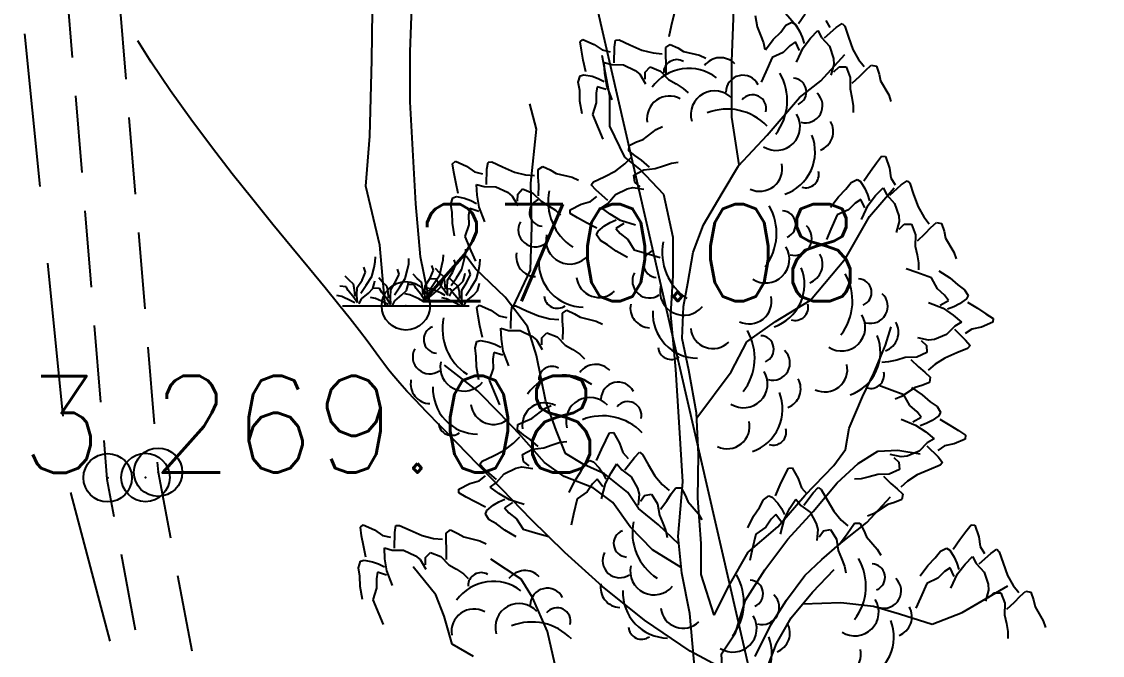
# Model space of a CAD drawing. Header units: millimetres. Extents: x 524954 to 526204, y 9523489 to 9524010.
# Drawn here: x 525202.7 to 525213.86, y 9523687.34 to 9523693.88 of the extents above; entities that cross this region are included whole.
import ezdxf
from ezdxf.enums import TextEntityAlignment as Align

# ---------------------------------------------------------------- set-up
doc = ezdxf.new("R2010")
doc.units = ezdxf.units.MM
doc.header["$PDMODE"] = 32
doc.header["$PDSIZE"] = 0.5
doc.linetypes.add('ACAD_ISO12W100', pattern=[21, 12, -3, 0, -3, 0, -3])
doc.linetypes.add('CACHE2', pattern=[4.7625, 3.175, -1.5875])
for name, color, linetype in [('Arbre', 34, 'ACAD_ISO12W100'), ('Borde_Piste', 7, 'CACHE2'), ('Caniveau', 5, 'CACHE2'), ('Cloture', 7, 'Continuous'), ('CN_10_00', 1, 'Continuous'), ('TopoAlt', 3, 'Continuous'), ('TOPOJIS', 7, 'Continuous')]:
    doc.layers.add(name, color=color, linetype=linetype)
doc.styles.add('Simplex 1.0', font='Simplex.shx', dxfattribs={"width": 0.99, "height": 1})
doc.linetypes.add('LIMITE1', pattern='A,6.35,-2.54,[133,ltypeshp.shx,S=2.54,R=0,X=-2.54,Y=0],-2.54,25.4', length=36.83)

# ---------------------------------------------------------------- blocks, each defined once
blk = doc.blocks.new('TCPOINT M')
at = {"color": 0}
blk.add_point((0, 0), dxfattribs=at)
at = {"layer": 'TopoAlt', "style": 'Simplex 1.0', "width": 0.99}
blk.add_attdef('ALT', (0.15, 0.15), '', height=1, dxfattribs=at)
blk = doc.blocks.new('v088')
at = {"linetype": 'Continuous'}
for p, q in [((0.27, 11.193), (0.29, 11.722)), ((-0.991, 10.831), (-1.069, 11.252)), ((0.269, 10.614), (0.27, 11.193)), ((1.188, 10.988), (1.437, 11.261)), ((0.968, 10.816), (1.188, 10.988)), ((-0.991, 10.52), (-0.991, 10.831)), ((-1.749, 10.491), (-1.817, 10.751)), ((0.634, 10.429), (0.968, 10.816)), ((0.345, 10.122), (0.269, 10.614)), ((-0.835, 10.2), (-0.991, 10.52)), ((-1.806, 9.931), (-1.749, 10.491)), ((0.336, 10.112), (0.634, 10.429)), ((-0.683, 10.078), (-0.835, 10.2)), ((-0.435, 9.816), (-0.683, 10.078)), ((0.168, 9.829), (0.336, 10.112)), ((-1.797, 9.483), (-1.806, 9.931)), ((-0.025, 9.501), (0.168, 9.829)), ((1.69, 9.587), (1.945, 9.885)), ((-0.339, 9.37), (-0.435, 9.816)), ((-0.131, 9.219), (-0.025, 9.501)), ((1.444, 9.153), (1.69, 9.587)), ((-1.812, 9.035), (-1.797, 9.483)), ((-0.337, 8.979), (-0.339, 9.37)), ((-2.378, 9.048), (-2.474, 9.177)), ((-0.186, 8.901), (-0.131, 9.219)), ((-2.074, 8.756), (-2.378, 9.048)), ((1.08, 8.722), (1.444, 9.153)), ((-1.992, 8.647), (-1.812, 9.035)), ((-0.36, 8.574), (-0.337, 8.979)), ((-0.231, 8.658), (-0.186, 8.901)), ((-1.843, 8.45), (-2.074, 8.756)), ((0.718, 8.503), (1.08, 8.722)), ((-0.243, 8.328), (-0.231, 8.658)), ((-0.311, 8.009), (-0.36, 8.574)), ((0.424, 8.292), (0.718, 8.503)), ((-1.75, 8.153), (-1.843, 8.45)), ((1.855, 8.26), (1.913, 8.447)), ((-0.174, 8), (-0.243, 8.328)), ((0.262, 7.984), (0.424, 8.292)), ((-1.653, 7.676), (-1.75, 8.153)), ((1.736, 7.971), (1.855, 8.26)), ((-2.358, 7.786), (-2.7, 8.052)), ((-0.274, 7.463), (-0.311, 8.009)), ((-0.096, 7.56), (-0.174, 8)), ((-0.093, 7.509), (0.262, 7.984)), ((1.617, 7.726), (1.736, 7.971)), ((-2.129, 7.554), (-2.358, 7.786)), ((1.481, 7.4), (1.617, 7.726)), ((-1.547, 7.38), (-1.653, 7.676)), ((-1.932, 7.347), (-2.129, 7.554)), ((-0.075, 7.131), (-0.096, 7.56)), ((-1.449, 7.14), (-1.547, 7.38)), ((-0.237, 6.848), (-0.274, 7.463)), ((1.442, 7.181), (1.481, 7.4)), ((-1.665, 7.048), (-1.932, 7.347)), ((1.321, 7.017), (1.442, 7.181)), ((1.575, 7.035), (1.778, 7.163)), ((1.778, 7.163), (1.983, 7.174)), ((1.983, 7.174), (2.214, 7.135)), ((-1.463, 6.903), (-1.665, 7.048)), ((-1.266, 7.031), (-1.449, 7.14)), ((-0.084, 6.677), (-0.075, 7.131)), ((1.356, 6.837), (1.575, 7.035)), ((-1.047, 6.93), (-1.266, 7.031)), ((-0.806, 6.736), (-1.047, 6.93)), ((1.023, 6.706), (1.321, 7.017)), ((-1.162, 6.785), (-1.463, 6.903)), ((-0.287, 6.281), (-0.237, 6.848)), ((1.107, 6.54), (1.356, 6.837)), ((-0.96, 6.634), (-1.162, 6.785)), ((-0.697, 6.571), (-0.806, 6.736)), ((0.743, 6.383), (1.023, 6.706)), ((-0.78, 6.382), (-0.96, 6.634)), ((-0.049, 6.211), (-0.084, 6.677)), ((1.663, 6.427), (1.906, 6.693)), ((-0.488, 6.401), (-0.697, 6.571)), ((0.846, 6.255), (1.107, 6.54)), ((-0.551, 6.145), (-0.78, 6.382)), ((-0.279, 6.204), (-0.488, 6.401)), ((0.438, 6.122), (0.743, 6.383)), ((1.381, 6.204), (1.663, 6.427)), ((-0.248, 5.902), (-0.287, 6.281)), ((0.61, 5.939), (0.846, 6.255)), ((-0.254, 5.961), (-0.551, 6.145)), ((-0.049, 5.888), (-0.049, 6.211)), ((1.198, 6.044), (1.381, 6.204)), ((-1.907, 5.843), (-2.222, 6.048)), ((0.24, 5.776), (0.438, 6.122)), ((1.021, 5.879), (1.198, 6.044)), ((-2.787, 5.681), (-3.023, 5.969)), ((0.411, 5.624), (0.61, 5.939)), ((1.1, 5.706), (1.325, 5.941)), ((-1.791, 5.652), (-1.907, 5.843)), ((-0.165, 5.487), (-0.248, 5.902)), ((0.085, 5.468), (-0.049, 5.888)), ((0.834, 5.626), (1.021, 5.879)), ((0.085, 5.468), (0.24, 5.776)), ((0.881, 5.441), (1.1, 5.706)), ((2.646, 5.496), (3.119, 5.774)), ((-2.701, 5.459), (-2.787, 5.681)), ((-1.635, 5.301), (-1.791, 5.652)), ((0.306, 5.286), (0.411, 5.624)), ((0.671, 5.368), (0.834, 5.626)), ((1.001, 5.586), (1.394, 5.601)), ((1.394, 5.601), (1.731, 5.564)), ((-0.107, 4.829), (-0.165, 5.487)), ((1.731, 5.564), (2, 5.483)), ((2, 5.483), (2.338, 5.378)), ((2.338, 5.378), (2.646, 5.496)), ((-2.621, 5.169), (-2.701, 5.459)), ((0.51, 5.041), (0.671, 5.368)), ((0.731, 5.176), (0.881, 5.441)), ((-1.559, 4.967), (-1.635, 5.301)), ((0.161, 5.071), (0.306, 5.286)), ((-2.4, 5.043), (-2.621, 5.169)), ((0.619, 4.888), (0.731, 5.176)), ((0.172, 4.872), (0.161, 5.071)), ((0.045, 2.625), (0.064, 3.179)), ((-0.352, 2.542), (-0.344, 3.046)), ((0.043, 2.109), (0.045, 2.625)), ((-0.373, 1.752), (-0.352, 2.542)), ((0.102, 1.053), (0.043, 2.109)), ((-0.412, 1.235), (-0.373, 1.752)), ((-0.268, 0.628), (-0.412, 1.235)), ((0.151, 0.506), (0.102, 1.053)), ((-0.213, 0), (-0.268, 0.628)), ((0.256, 0), (0.151, 0.506)), ((-0.654, 0), (0.654, 0))]:
    blk.add_line(p, q, dxfattribs=at)
at = {"color": 3, "linetype": 'Continuous'}
for p, q in [((-0.32, 11.714), (-0.357, 11.558)), ((0.511, 11.664), (0.53, 11.547)), ((0.824, 11.689), (0.934, 11.561)), ((0.958, 11.583), (1.027, 11.683)), ((1.239, 11.614), (1.281, 11.541)), ((-0.357, 11.558), (-0.382, 11.444)), ((0.53, 11.547), (0.565, 11.463)), ((0.773, 11.494), (0.827, 11.564)), ((0.827, 11.564), (0.889, 11.595)), ((0.889, 11.595), (0.923, 11.575)), ((0.923, 11.575), (0.969, 11.502)), ((0.934, 11.561), (0.97, 11.497)), ((0.969, 11.502), (0.996, 11.441)), ((1.081, 11.429), (1.158, 11.51)), ((1.158, 11.51), (1.196, 11.437)), ((1.227, 11.433), (1.346, 11.541)), ((1.346, 11.541), (1.408, 11.583)), ((1.408, 11.583), (1.435, 11.556)), ((1.435, 11.556), (1.473, 11.441)), ((-1.299, 11.392), (-1.27, 11.417)), ((-1.285, 11.305), (-1.299, 11.392)), ((-1.27, 11.417), (-1.154, 11.366)), ((-0.943, 11.337), (-0.932, 11.411)), ((-0.932, 11.411), (-0.894, 11.412)), ((-0.894, 11.412), (-0.784, 11.361)), ((0.565, 11.463), (0.596, 11.383)), ((0.615, 11.31), (0.696, 11.418)), ((0.696, 11.418), (0.773, 11.494)), ((0.927, 11.391), (0.869, 11.352)), ((0.969, 11.302), (0.927, 11.391)), ((0.996, 11.441), (1.016, 11.375)), ((1.004, 11.329), (1.081, 11.429)), ((1.196, 11.437), (1.277, 11.348)), ((1.473, 11.441), (1.519, 11.314)), ((-1.266, 11.203), (-1.285, 11.305)), ((-1.154, 11.366), (-1.07, 11.309)), ((-1.07, 11.309), (-0.988, 11.29)), ((-0.947, 11.176), (-0.943, 11.337)), ((-0.784, 11.361), (-0.66, 11.307)), ((-0.66, 11.307), (-0.544, 11.278)), ((-0.544, 11.278), (-0.452, 11.27)), ((-0.413, 11.333), (-0.367, 11.365)), ((-0.413, 11.254), (-0.413, 11.333)), ((-0.367, 11.365), (-0.29, 11.329)), ((-0.29, 11.329), (-0.229, 11.292)), ((-0.229, 11.292), (-0.065, 11.254)), ((0.596, 11.383), (0.609, 11.315)), ((0.8, 11.283), (0.685, 11.229)), ((0.869, 11.352), (0.8, 11.283)), ((0.935, 11.183), (1.004, 11.329)), ((1.277, 11.348), (1.319, 11.221)), ((1.519, 11.314), (1.577, 11.21)), ((-1.241, 11.084), (-1.266, 11.203)), ((-1.05, 11.179), (-0.971, 11.157)), ((-1.044, 11.067), (-1.05, 11.179)), ((-0.408, 11.17), (-0.413, 11.254)), ((-0.41, 11.061), (-0.408, 11.17)), ((-0.065, 11.254), (0.001, 11.223)), ((0.685, 11.229), (0.619, 11.083)), ((1.319, 11.221), (1.323, 11.16)), ((1.577, 11.21), (1.635, 11.137)), ((-1.297, 11.041), (-1.259, 11.053)), ((-1.259, 11.053), (-1.174, 11.037)), ((-1.024, 10.943), (-1.044, 11.067)), ((-0.971, 11.157), (-0.851, 11.155)), ((-0.851, 11.155), (-0.73, 11.098)), ((-0.73, 11.098), (-0.682, 11.059)), ((-0.682, 11.059), (-0.622, 10.96)), ((-0.626, 11.08), (-0.576, 11.133)), ((-0.626, 11.006), (-0.626, 11.08)), ((-0.576, 11.133), (-0.468, 11.09)), ((-0.468, 11.09), (-0.384, 11.005)), ((0.619, 11.083), (0.573, 10.975)), ((1.323, 11.16), (1.292, 11.048)), ((1.323, 11.083), (1.377, 11.133)), ((1.377, 11.133), (1.45, 11.133)), ((1.45, 11.133), (1.492, 11.025)), ((1.592, 11.037), (1.65, 11.098)), ((1.65, 11.098), (1.708, 11.152)), ((1.708, 11.152), (1.762, 11.141)), ((1.762, 11.141), (1.789, 11.06)), ((1.789, 11.06), (1.804, 10.991)), ((-1.317, 10.975), (-1.297, 11.041)), ((-1.303, 10.889), (-1.317, 10.975)), ((-1.174, 11.037), (-1.111, 11.014)), ((-1.111, 11.014), (-1.05, 10.983)), ((-0.966, 10.792), (-1.024, 10.943)), ((-0.384, 11.005), (-0.307, 10.958)), ((-0.307, 10.958), (-0.234, 10.911)), ((1.492, 11.025), (1.489, 10.906)), ((1.512, 10.964), (1.592, 11.037)), ((1.804, 10.991), (1.889, 10.844)), ((-1.3, 10.78), (-1.303, 10.889)), ((-1.122, 10.929), (-1.134, 10.861)), ((-1.134, 10.861), (-1.131, 10.763)), ((-1.029, 10.899), (-1.122, 10.929)), ((-0.234, 10.911), (-0.184, 10.864)), ((1.489, 10.906), (1.508, 10.818)), ((1.889, 10.844), (1.912, 10.775)), ((-1.277, 10.647), (-1.3, 10.78)), ((-1.131, 10.763), (-1.171, 10.642)), ((1.508, 10.818), (1.523, 10.733)), ((1.523, 10.733), (1.523, 10.664)), ((-1.171, 10.642), (-1.109, 10.494)), ((-1.109, 10.494), (-1.063, 10.387)), ((-0.514, 10.488), (-0.448, 10.519)), ((-0.715, 10.36), (-0.648, 10.385)), ((-0.648, 10.385), (-0.514, 10.488)), ((-0.796, 10.268), (-0.791, 10.323)), ((-0.791, 10.323), (-0.715, 10.36)), ((-0.836, 10.131), (-0.771, 10.198)), ((-0.735, 10.218), (-0.796, 10.268)), ((-0.666, 10.169), (-0.735, 10.218)), ((-0.583, 10.098), (-0.666, 10.169)), ((1.762, 10.142), (1.816, 10.212)), ((1.816, 10.212), (1.854, 10.208)), ((1.854, 10.208), (1.896, 10.089)), ((-2.616, 10.132), (-2.587, 10.158)), ((-2.603, 10.046), (-2.616, 10.132)), ((-2.587, 10.158), (-2.471, 10.107)), ((-2.471, 10.107), (-2.388, 10.049)), ((-2.388, 10.049), (-2.306, 10.03)), ((-2.264, 9.917), (-2.261, 10.077)), ((-2.261, 10.077), (-2.249, 10.151)), ((-2.249, 10.151), (-2.211, 10.152)), ((-2.211, 10.152), (-2.101, 10.101)), ((-2.101, 10.101), (-1.977, 10.047)), ((-1.977, 10.047), (-1.862, 10.018)), ((-1.731, 9.995), (-1.73, 10.074)), ((-1.73, 10.074), (-1.685, 10.105)), ((-1.685, 10.105), (-1.608, 10.069)), ((-1.608, 10.069), (-1.547, 10.033)), ((-1.051, 9.998), (-0.931, 10.06)), ((-0.931, 10.06), (-0.836, 10.131)), ((-0.743, 10.015), (-0.642, 10.071)), ((-0.642, 10.071), (-0.523, 10.083)), ((-0.523, 10.083), (-0.438, 10.113)), ((-0.438, 10.113), (-0.356, 10.14)), ((-0.356, 10.14), (-0.287, 10.149)), ((1.631, 9.958), (1.7, 10.058)), ((1.7, 10.058), (1.762, 10.142)), ((1.896, 10.089), (1.912, 9.989)), ((-2.583, 9.943), (-2.603, 10.046)), ((-2.558, 9.824), (-2.583, 9.943)), ((-1.862, 10.018), (-1.769, 10.01)), ((-1.725, 9.911), (-1.731, 9.995)), ((-1.547, 10.033), (-1.382, 9.994)), ((-1.382, 9.994), (-1.316, 9.963)), ((-1.184, 9.915), (-1.161, 9.945)), ((-1.161, 9.945), (-1.051, 9.998)), ((-0.734, 9.943), (-0.743, 10.015)), ((-0.677, 9.896), (-0.734, 9.943)), ((1.446, 9.869), (1.5, 9.939)), ((1.5, 9.939), (1.562, 9.969)), ((1.562, 9.969), (1.596, 9.95)), ((1.596, 9.95), (1.643, 9.877)), ((1.912, 9.989), (1.954, 9.915)), ((2.019, 9.915), (2.081, 9.958)), ((2.081, 9.958), (2.108, 9.931)), ((-2.368, 9.919), (-2.288, 9.897)), ((-2.362, 9.808), (-2.368, 9.919)), ((-2.288, 9.897), (-2.168, 9.895)), ((-2.168, 9.895), (-2.047, 9.839)), ((-2.047, 9.839), (-2, 9.799)), ((-1.943, 9.82), (-1.893, 9.873)), ((-1.893, 9.873), (-1.786, 9.83)), ((-1.786, 9.83), (-1.702, 9.745)), ((-1.728, 9.802), (-1.725, 9.911)), ((-1.134, 9.859), (-1.184, 9.915)), ((-1.012, 9.755), (-1.134, 9.859)), ((-0.934, 9.816), (-0.814, 9.874)), ((-0.814, 9.874), (-0.753, 9.886)), ((-0.753, 9.886), (-0.639, 9.87)), ((1.369, 9.792), (1.446, 9.869)), ((1.643, 9.877), (1.669, 9.815)), ((1.754, 9.804), (1.831, 9.885)), ((1.831, 9.885), (1.869, 9.812)), ((1.9, 9.808), (2.019, 9.915)), ((2.108, 9.931), (2.146, 9.815)), ((-2.634, 9.715), (-2.614, 9.781)), ((-2.621, 9.629), (-2.634, 9.715)), ((-2.614, 9.781), (-2.576, 9.793)), ((-2.576, 9.793), (-2.492, 9.777)), ((-2.492, 9.777), (-2.428, 9.754)), ((-2.428, 9.754), (-2.368, 9.723)), ((-2.342, 9.683), (-2.362, 9.808)), ((-2, 9.799), (-1.94, 9.7)), ((-1.944, 9.746), (-1.943, 9.82)), ((-1.702, 9.745), (-1.624, 9.699)), ((-1.402, 9.657), (-1.289, 9.715)), ((-1.289, 9.715), (-1.192, 9.743)), ((-1.192, 9.743), (-1.125, 9.794)), ((-1.079, 9.676), (-1.011, 9.724)), ((-1.011, 9.724), (-0.934, 9.816)), ((1.289, 9.685), (1.369, 9.792)), ((1.542, 9.727), (1.473, 9.658)), ((1.6, 9.765), (1.542, 9.727)), ((1.643, 9.677), (1.6, 9.765)), ((1.669, 9.815), (1.689, 9.75)), ((1.677, 9.704), (1.754, 9.804)), ((1.869, 9.812), (1.95, 9.723)), ((1.95, 9.723), (1.993, 9.596)), ((2.146, 9.815), (2.193, 9.689)), ((-2.617, 9.52), (-2.621, 9.629)), ((-2.439, 9.669), (-2.451, 9.601)), ((-2.451, 9.601), (-2.448, 9.503)), ((-2.346, 9.639), (-2.439, 9.669)), ((-2.283, 9.532), (-2.342, 9.683)), ((-1.624, 9.699), (-1.552, 9.652)), ((-1.552, 9.652), (-1.502, 9.604)), ((-1.401, 9.619), (-1.402, 9.657)), ((-1.325, 9.574), (-1.401, 9.619)), ((-0.989, 9.611), (-1.079, 9.676)), ((-0.88, 9.547), (-0.989, 9.611)), ((1.358, 9.604), (1.292, 9.458)), ((1.473, 9.658), (1.358, 9.604)), ((1.608, 9.558), (1.677, 9.704)), ((2.193, 9.689), (2.25, 9.585)), ((-2.595, 9.387), (-2.617, 9.52)), ((-2.448, 9.503), (-2.488, 9.382)), ((-1.233, 9.524), (-1.325, 9.574)), ((-1.125, 9.469), (-1.233, 9.524)), ((-1.113, 9.435), (-1.047, 9.49)), ((-1.047, 9.49), (-0.989, 9.525)), ((-0.989, 9.525), (-0.927, 9.553)), ((-0.848, 9.516), (-0.931, 9.463)), ((-0.726, 9.498), (-0.88, 9.547)), ((1.996, 9.535), (1.966, 9.423)), ((1.993, 9.596), (1.996, 9.535)), ((1.996, 9.458), (2.05, 9.508)), ((2.05, 9.508), (2.123, 9.508)), ((2.123, 9.508), (2.166, 9.4)), ((2.25, 9.585), (2.308, 9.512)), ((2.323, 9.473), (2.381, 9.527)), ((2.381, 9.527), (2.435, 9.515)), ((2.435, 9.515), (2.462, 9.435)), ((-2.488, 9.382), (-2.427, 9.234)), ((-1.128, 9.398), (-1.113, 9.435)), ((-1.089, 9.341), (-1.128, 9.398)), ((-0.931, 9.463), (-0.885, 9.411)), ((-0.885, 9.411), (-0.807, 9.351)), ((1.292, 9.458), (1.246, 9.35)), ((2.166, 9.4), (2.162, 9.281)), ((2.185, 9.338), (2.266, 9.412)), ((2.266, 9.412), (2.323, 9.473)), ((2.462, 9.435), (2.477, 9.365)), ((-1.014, 9.297), (-1.089, 9.341)), ((-0.927, 9.231), (-1.014, 9.297)), ((-0.807, 9.351), (-0.739, 9.244)), ((2.162, 9.281), (2.181, 9.192)), ((2.477, 9.365), (2.562, 9.219)), ((-2.427, 9.234), (-2.38, 9.127)), ((-0.81, 9.165), (-0.927, 9.231)), ((-0.739, 9.244), (-0.586, 9.198)), ((-0.586, 9.198), (-0.473, 9.166)), ((2.181, 9.192), (2.196, 9.108)), ((2.562, 9.219), (2.585, 9.15)), ((2.18, 9.009), (2.07, 9.048)), ((2.196, 9.108), (2.196, 9.038)), ((2.33, 8.953), (2.18, 9.009)), ((2.391, 8.841), (2.33, 8.953)), ((2.406, 9.027), (2.519, 8.953)), ((2.519, 8.953), (2.601, 8.881)), ((2.465, 8.776), (2.391, 8.841)), ((2.601, 8.881), (2.673, 8.832)), ((2.673, 8.832), (2.708, 8.773)), ((2.421, 8.673), (2.507, 8.721)), ((2.507, 8.721), (2.465, 8.776)), ((2.691, 8.737), (2.621, 8.686)), ((2.708, 8.773), (2.691, 8.737)), ((-2.366, 8.647), (-2.337, 8.672)), ((-2.353, 8.56), (-2.366, 8.647)), ((-2.337, 8.672), (-2.221, 8.621)), ((-2.221, 8.621), (-2.138, 8.563)), ((-2.011, 8.592), (-1.999, 8.665)), ((-1.999, 8.665), (-1.961, 8.666)), ((-1.961, 8.666), (-1.851, 8.615)), ((-1.851, 8.615), (-1.727, 8.562)), ((-1.48, 8.588), (-1.435, 8.619)), ((-1.435, 8.619), (-1.357, 8.583)), ((2.3, 8.701), (2.45, 8.641)), ((2.45, 8.641), (2.555, 8.57)), ((2.561, 8.655), (2.497, 8.632)), ((2.621, 8.686), (2.561, 8.655)), ((2.701, 8.703), (2.805, 8.64)), ((2.805, 8.64), (2.893, 8.584)), ((-2.333, 8.457), (-2.353, 8.56)), ((-2.138, 8.563), (-2.056, 8.544)), ((-2.014, 8.431), (-2.011, 8.592)), ((-1.727, 8.562), (-1.612, 8.532)), ((-1.612, 8.532), (-1.519, 8.524)), ((-1.481, 8.509), (-1.48, 8.588)), ((-1.475, 8.425), (-1.481, 8.509)), ((-1.357, 8.583), (-1.297, 8.547)), ((-1.297, 8.547), (-1.132, 8.508)), ((-1.132, 8.508), (-1.066, 8.477)), ((2.555, 8.57), (2.64, 8.498)), ((2.64, 8.498), (2.57, 8.455)), ((2.964, 8.496), (2.848, 8.446)), ((2.893, 8.584), (2.966, 8.534)), ((2.966, 8.534), (2.964, 8.496)), ((-2.308, 8.338), (-2.333, 8.457)), ((-2.118, 8.433), (-2.038, 8.411)), ((-2.112, 8.322), (-2.118, 8.433)), ((-2.038, 8.411), (-1.918, 8.409)), ((-1.918, 8.409), (-1.797, 8.353)), ((-1.693, 8.334), (-1.643, 8.387)), ((-1.643, 8.387), (-1.536, 8.344)), ((-1.478, 8.316), (-1.475, 8.425)), ((2.57, 8.455), (2.487, 8.369)), ((2.568, 8.425), (2.683, 8.312)), ((2.749, 8.424), (2.679, 8.378)), ((2.848, 8.446), (2.749, 8.424)), ((-2.384, 8.23), (-2.364, 8.296)), ((-2.364, 8.296), (-2.326, 8.308)), ((-2.326, 8.308), (-2.242, 8.291)), ((-2.242, 8.291), (-2.178, 8.268)), ((-2.178, 8.268), (-2.118, 8.237)), ((-2.092, 8.197), (-2.112, 8.322)), ((-1.797, 8.353), (-1.75, 8.313)), ((-1.75, 8.313), (-1.69, 8.215)), ((-1.694, 8.261), (-1.693, 8.334)), ((-1.536, 8.344), (-1.452, 8.259)), ((2.301, 8.311), (2.188, 8.335)), ((2.225, 8.306), (2.278, 8.256)), ((2.362, 8.319), (2.301, 8.311)), ((2.487, 8.369), (2.362, 8.319)), ((2.683, 8.312), (2.729, 8.254)), ((-2.371, 8.143), (-2.384, 8.23)), ((-2.189, 8.184), (-2.201, 8.115)), ((-2.096, 8.154), (-2.189, 8.184)), ((-2.033, 8.047), (-2.092, 8.197)), ((-1.452, 8.259), (-1.374, 8.213)), ((-1.374, 8.213), (-1.302, 8.166)), ((-1.302, 8.166), (-1.252, 8.118)), ((2.282, 8.183), (2.178, 8.134)), ((2.278, 8.256), (2.282, 8.183)), ((2.591, 8.179), (2.467, 8.125)), ((2.704, 8.225), (2.591, 8.179)), ((2.729, 8.254), (2.704, 8.225)), ((-2.367, 8.034), (-2.371, 8.143)), ((-2.201, 8.115), (-2.198, 8.017)), ((1.888, 8.085), (1.819, 8.08)), ((1.971, 8.105), (1.888, 8.085)), ((2.058, 8.13), (1.971, 8.105)), ((2.178, 8.134), (2.058, 8.13)), ((2.117, 8.111), (2.195, 8.035)), ((2.367, 8.061), (2.298, 7.999)), ((2.467, 8.125), (2.367, 8.061)), ((-2.345, 7.902), (-2.367, 8.034)), ((-2.198, 8.017), (-2.238, 7.897)), ((2.195, 8.035), (2.261, 7.981)), ((2.261, 7.981), (2.318, 7.927)), ((2.318, 7.927), (2.31, 7.872)), ((-2.238, 7.897), (-2.177, 7.749)), ((1.896, 7.802), (1.786, 7.841)), ((2.163, 7.821), (2.022, 7.727)), ((2.123, 7.82), (2.235, 7.746)), ((2.231, 7.841), (2.163, 7.821)), ((2.31, 7.872), (2.231, 7.841)), ((-2.177, 7.749), (-2.13, 7.641)), ((2.046, 7.746), (1.896, 7.802)), ((2.022, 7.727), (1.955, 7.7)), ((2.107, 7.634), (2.046, 7.746)), ((2.235, 7.746), (2.317, 7.675)), ((-1.797, 7.5), (-1.663, 7.603)), ((-1.663, 7.603), (-1.598, 7.634)), ((2.181, 7.57), (2.107, 7.634)), ((2.317, 7.675), (2.389, 7.625)), ((2.389, 7.625), (2.424, 7.566)), ((-1.864, 7.475), (-1.797, 7.5)), ((2.016, 7.494), (2.166, 7.434)), ((2.137, 7.467), (2.223, 7.514)), ((2.223, 7.514), (2.181, 7.57)), ((2.337, 7.479), (2.277, 7.448)), ((2.407, 7.53), (2.337, 7.479)), ((2.424, 7.566), (2.407, 7.53)), ((2.417, 7.496), (2.521, 7.433)), ((-1.945, 7.383), (-1.94, 7.438)), ((-1.884, 7.333), (-1.945, 7.383)), ((-1.94, 7.438), (-1.864, 7.475)), ((2.166, 7.434), (2.271, 7.363)), ((2.277, 7.448), (2.213, 7.425)), ((2.521, 7.433), (2.609, 7.377)), ((2.609, 7.377), (2.682, 7.328)), ((-1.985, 7.246), (-1.92, 7.313)), ((-1.815, 7.284), (-1.884, 7.333)), ((-1.732, 7.213), (-1.815, 7.284)), ((-1.505, 7.255), (-1.436, 7.264)), ((-1.078, 7.18), (-1.034, 7.275)), ((-1.034, 7.275), (-0.994, 7.353)), ((-0.994, 7.353), (-0.955, 7.356)), ((-0.955, 7.356), (-0.891, 7.247)), ((2.271, 7.363), (2.357, 7.292)), ((2.357, 7.292), (2.286, 7.249)), ((2.68, 7.289), (2.564, 7.239)), ((2.682, 7.328), (2.68, 7.289)), ((-2.2, 7.113), (-2.081, 7.175)), ((-2.081, 7.175), (-1.985, 7.246)), ((-1.892, 7.13), (-1.791, 7.186)), ((-1.791, 7.186), (-1.672, 7.198)), ((-1.672, 7.198), (-1.587, 7.228)), ((-1.587, 7.228), (-1.505, 7.255)), ((-1.128, 7.069), (-1.078, 7.18)), ((-0.891, 7.247), (-0.858, 7.151)), ((-0.858, 7.151), (-0.802, 7.088)), ((-0.738, 7.1), (-0.686, 7.153)), ((-0.686, 7.153), (-0.654, 7.131)), ((2.203, 7.162), (2.079, 7.112)), ((2.286, 7.249), (2.203, 7.162)), ((2.284, 7.218), (2.399, 7.105)), ((2.465, 7.218), (2.395, 7.171)), ((2.564, 7.239), (2.465, 7.218)), ((-2.333, 7.03), (-2.31, 7.06)), ((-2.31, 7.06), (-2.2, 7.113)), ((-1.883, 7.058), (-1.892, 7.13)), ((-1.826, 7.011), (-1.883, 7.058)), ((-1.253, 7.025), (-1.198, 7.067)), ((-1.198, 7.067), (-1.16, 7.055)), ((-1.16, 7.055), (-1.101, 6.992)), ((-0.978, 6.941), (-0.918, 7.034)), ((-0.918, 7.034), (-0.866, 6.97)), ((-0.835, 6.972), (-0.738, 7.1)), ((-0.654, 7.131), (-0.595, 7.025)), ((2.018, 7.104), (1.904, 7.128)), ((1.941, 7.1), (1.994, 7.049)), ((1.994, 7.049), (1.999, 6.976)), ((2.079, 7.112), (2.018, 7.104)), ((2.399, 7.105), (2.445, 7.047)), ((2.445, 7.047), (2.42, 7.018)), ((-2.283, 6.974), (-2.333, 7.03)), ((-2.161, 6.87), (-2.283, 6.974)), ((-2.161, 6.839), (-2.083, 6.931)), ((-2.083, 6.931), (-1.963, 6.989)), ((-1.963, 6.989), (-1.902, 7.001)), ((-1.902, 7.001), (-1.788, 6.985)), ((-1.354, 6.857), (-1.293, 6.947)), ((-1.293, 6.947), (-1.253, 7.025)), ((-1.101, 6.992), (-1.063, 6.936)), ((-1.063, 6.936), (-1.032, 6.875)), ((-1.035, 6.828), (-0.978, 6.941)), ((-0.866, 6.97), (-0.77, 6.898)), ((-0.595, 7.025), (-0.526, 6.909)), ((0.813, 6.909), (0.853, 6.987)), ((0.853, 6.987), (0.891, 6.991)), ((0.891, 6.991), (0.955, 6.881)), ((1.775, 6.923), (1.688, 6.899)), ((1.894, 6.927), (1.775, 6.923)), ((1.999, 6.976), (1.894, 6.927)), ((2.307, 6.972), (2.184, 6.918)), ((2.42, 7.018), (2.307, 6.972)), ((-2.551, 6.772), (-2.439, 6.83)), ((-2.439, 6.83), (-2.342, 6.858)), ((-2.342, 6.858), (-2.275, 6.909)), ((-2.228, 6.791), (-2.161, 6.839)), ((-1.413, 6.737), (-1.354, 6.857)), ((-1.172, 6.826), (-1.227, 6.745)), ((-1.122, 6.874), (-1.172, 6.826)), ((-1.064, 6.795), (-1.122, 6.874)), ((-1.076, 6.671), (-1.035, 6.828)), ((-0.77, 6.898), (-0.705, 6.781)), ((-0.526, 6.909), (-0.45, 6.818)), ((-0.45, 6.818), (-0.379, 6.757)), ((0.719, 6.703), (0.768, 6.815)), ((0.768, 6.815), (0.813, 6.909)), ((0.955, 6.881), (0.989, 6.786)), ((1.604, 6.878), (1.535, 6.874)), ((1.688, 6.899), (1.604, 6.878)), ((1.834, 6.904), (1.912, 6.828)), ((1.912, 6.828), (1.977, 6.774)), ((2.084, 6.854), (2.014, 6.792)), ((2.184, 6.918), (2.084, 6.854)), ((-2.55, 6.734), (-2.551, 6.772)), ((-2.475, 6.689), (-2.55, 6.734)), ((-2.138, 6.726), (-2.228, 6.791)), ((-2.029, 6.662), (-2.138, 6.726)), ((-1.227, 6.745), (-1.33, 6.67)), ((-0.705, 6.781), (-0.69, 6.721)), ((-0.69, 6.721), (-0.699, 6.606)), ((-0.675, 6.646), (-0.632, 6.705)), ((-0.632, 6.705), (-0.56, 6.719)), ((-0.56, 6.719), (-0.498, 6.621)), ((-0.402, 6.651), (-0.357, 6.722)), ((-0.357, 6.722), (-0.31, 6.785)), ((-0.31, 6.785), (-0.255, 6.784)), ((-0.255, 6.784), (-0.214, 6.71)), ((-0.214, 6.71), (-0.186, 6.645)), ((0.594, 6.66), (0.649, 6.702)), ((0.649, 6.702), (0.686, 6.689)), ((0.989, 6.786), (1.044, 6.722)), ((1.011, 6.606), (1.108, 6.734)), ((1.108, 6.734), (1.161, 6.787)), ((1.161, 6.787), (1.192, 6.766)), ((1.192, 6.766), (1.252, 6.66)), ((1.977, 6.774), (2.034, 6.72)), ((2.034, 6.72), (2.026, 6.666)), ((-2.383, 6.639), (-2.475, 6.689)), ((-2.274, 6.584), (-2.383, 6.639)), ((-2.262, 6.55), (-2.196, 6.606)), ((-2.196, 6.606), (-2.138, 6.64)), ((-2.138, 6.64), (-2.076, 6.668)), ((-1.998, 6.632), (-2.08, 6.578)), ((-1.875, 6.613), (-2.029, 6.662)), ((-1.33, 6.67), (-1.367, 6.514)), ((-0.498, 6.621), (-0.48, 6.503)), ((-0.468, 6.564), (-0.402, 6.651)), ((-0.186, 6.645), (-0.075, 6.517)), ((0.554, 6.582), (0.594, 6.66)), ((0.686, 6.689), (0.745, 6.626)), ((0.745, 6.626), (0.783, 6.571)), ((0.868, 6.575), (0.929, 6.669)), ((0.929, 6.669), (0.98, 6.604)), ((0.98, 6.604), (1.076, 6.532)), ((1.252, 6.66), (1.321, 6.544)), ((1.879, 6.614), (1.738, 6.52)), ((1.947, 6.634), (1.879, 6.614)), ((2.026, 6.666), (1.947, 6.634)), ((-2.277, 6.513), (-2.262, 6.55)), ((-2.238, 6.456), (-2.277, 6.513)), ((-2.08, 6.578), (-2.034, 6.526)), ((-2.034, 6.526), (-1.957, 6.466)), ((-1.367, 6.514), (-1.392, 6.4)), ((-0.48, 6.503), (-0.444, 6.419)), ((-0.075, 6.517), (-0.04, 6.453)), ((0.433, 6.371), (0.493, 6.492)), ((0.493, 6.492), (0.554, 6.582)), ((0.724, 6.509), (0.675, 6.46)), ((0.782, 6.43), (0.724, 6.509)), ((0.783, 6.571), (0.814, 6.51)), ((0.811, 6.463), (0.868, 6.575)), ((1.076, 6.532), (1.141, 6.416)), ((1.321, 6.544), (1.397, 6.452)), ((1.738, 6.52), (1.671, 6.493)), ((-3.568, 6.377), (-3.539, 6.402)), ((-3.555, 6.29), (-3.568, 6.377)), ((-3.539, 6.402), (-3.423, 6.351)), ((-3.213, 6.322), (-3.201, 6.396)), ((-3.201, 6.396), (-3.163, 6.397)), ((-3.163, 6.397), (-3.053, 6.346)), ((-2.163, 6.412), (-2.238, 6.456)), ((-2.076, 6.346), (-2.163, 6.412)), ((-1.957, 6.466), (-1.888, 6.359)), ((-0.444, 6.419), (-0.414, 6.339)), ((0.62, 6.379), (0.516, 6.305)), ((0.675, 6.46), (0.62, 6.379)), ((0.771, 6.306), (0.811, 6.463)), ((1.141, 6.416), (1.157, 6.356)), ((1.397, 6.452), (1.467, 6.391)), ((1.489, 6.356), (1.536, 6.42)), ((1.536, 6.42), (1.591, 6.419)), ((1.591, 6.419), (1.633, 6.344)), ((2.685, 6.334), (2.739, 6.404)), ((2.739, 6.404), (2.777, 6.4)), ((2.777, 6.4), (2.82, 6.28)), ((-3.535, 6.188), (-3.555, 6.29)), ((-3.423, 6.351), (-3.34, 6.294)), ((-3.34, 6.294), (-3.258, 6.275)), ((-3.216, 6.161), (-3.213, 6.322)), ((-3.053, 6.346), (-2.929, 6.292)), ((-2.929, 6.292), (-2.814, 6.263)), ((-2.814, 6.263), (-2.721, 6.255)), ((-2.683, 6.24), (-2.682, 6.318)), ((-2.682, 6.318), (-2.637, 6.35)), ((-2.637, 6.35), (-2.56, 6.314)), ((-2.56, 6.314), (-2.499, 6.278)), ((-2.499, 6.278), (-2.334, 6.239)), ((-1.959, 6.28), (-2.076, 6.346)), ((-1.888, 6.359), (-1.735, 6.313)), ((-1.735, 6.313), (-1.622, 6.281)), ((-0.414, 6.339), (-0.401, 6.271)), ((0.516, 6.305), (0.479, 6.149)), ((1.157, 6.356), (1.147, 6.241)), ((1.171, 6.28), (1.215, 6.339)), ((1.215, 6.339), (1.286, 6.353)), ((1.286, 6.353), (1.348, 6.255)), ((1.348, 6.255), (1.367, 6.137)), ((1.378, 6.198), (1.444, 6.285)), ((1.444, 6.285), (1.489, 6.356)), ((1.633, 6.344), (1.661, 6.279)), ((1.661, 6.279), (1.771, 6.151)), ((2.623, 6.25), (2.685, 6.334)), ((2.82, 6.28), (2.835, 6.18)), ((-3.51, 6.069), (-3.535, 6.188)), ((-3.32, 6.164), (-3.24, 6.142)), ((-3.314, 6.053), (-3.32, 6.164)), ((-3.24, 6.142), (-3.121, 6.14)), ((-3.121, 6.14), (-2.999, 6.083)), ((-2.677, 6.155), (-2.683, 6.24)), ((-2.68, 6.046), (-2.677, 6.155)), ((-2.334, 6.239), (-2.268, 6.208)), ((0.479, 6.149), (0.454, 6.035)), ((1.771, 6.151), (1.807, 6.088)), ((2.423, 6.13), (2.485, 6.161)), ((2.485, 6.161), (2.52, 6.142)), ((2.52, 6.142), (2.566, 6.069)), ((2.554, 6.15), (2.623, 6.25)), ((2.835, 6.18), (2.877, 6.107)), ((2.943, 6.107), (3.004, 6.15)), ((3.004, 6.15), (3.031, 6.123)), ((-3.566, 6.026), (-3.528, 6.038)), ((-3.528, 6.038), (-3.444, 6.022)), ((-3.294, 5.928), (-3.314, 6.053)), ((-2.999, 6.083), (-2.952, 6.044)), ((-2.952, 6.044), (-2.892, 5.945)), ((-2.896, 5.991), (-2.895, 6.065)), ((-2.895, 6.065), (-2.845, 6.118)), ((-2.845, 6.118), (-2.738, 6.075)), ((-2.738, 6.075), (-2.654, 5.99)), ((1.367, 6.137), (1.402, 6.054)), ((1.402, 6.054), (1.433, 5.974)), ((2.293, 5.984), (2.37, 6.061)), ((2.37, 6.061), (2.423, 6.13)), ((2.566, 6.069), (2.593, 6.007)), ((2.677, 5.996), (2.754, 6.077)), ((2.754, 6.077), (2.793, 6.004)), ((2.823, 6), (2.943, 6.107)), ((3.031, 6.123), (3.07, 6.007)), ((-3.586, 5.96), (-3.566, 6.026)), ((-3.573, 5.874), (-3.586, 5.96)), ((-3.444, 6.022), (-3.38, 5.999)), ((-3.38, 5.999), (-3.32, 5.968)), ((-3.235, 5.777), (-3.294, 5.928)), ((-2.654, 5.99), (-2.576, 5.943)), ((-2.576, 5.943), (-2.504, 5.896)), ((1.433, 5.974), (1.446, 5.906)), ((2.212, 5.877), (2.293, 5.984)), ((2.466, 5.919), (2.396, 5.85)), ((2.523, 5.957), (2.466, 5.919)), ((2.566, 5.869), (2.523, 5.957)), ((2.593, 6.007), (2.612, 5.942)), ((2.6, 5.896), (2.677, 5.996)), ((2.793, 6.004), (2.873, 5.915)), ((3.07, 6.007), (3.116, 5.88)), ((-3.57, 5.765), (-3.573, 5.874)), ((-3.392, 5.914), (-3.403, 5.846)), ((-3.403, 5.846), (-3.4, 5.748)), ((-3.298, 5.884), (-3.392, 5.914)), ((-2.504, 5.896), (-2.454, 5.849)), ((2.396, 5.85), (2.281, 5.796)), ((2.531, 5.75), (2.6, 5.896)), ((2.873, 5.915), (2.916, 5.788)), ((3.116, 5.88), (3.173, 5.777)), ((-3.547, 5.632), (-3.57, 5.765)), ((-3.4, 5.748), (-3.44, 5.627)), ((2.281, 5.796), (2.216, 5.65)), ((2.92, 5.727), (2.889, 5.615)), ((2.916, 5.788), (2.92, 5.727)), ((2.92, 5.65), (2.973, 5.7)), ((2.973, 5.7), (3.047, 5.7)), ((3.047, 5.7), (3.089, 5.592)), ((3.173, 5.777), (3.231, 5.703)), ((3.247, 5.665), (3.304, 5.719)), ((3.304, 5.719), (3.358, 5.707)), ((3.358, 5.707), (3.385, 5.627)), ((-3.44, 5.627), (-3.379, 5.479)), ((2.216, 5.65), (2.169, 5.542)), ((3.089, 5.592), (3.085, 5.473)), ((3.108, 5.53), (3.189, 5.603)), ((3.189, 5.603), (3.247, 5.665)), ((3.385, 5.627), (3.4, 5.557)), ((-3.379, 5.479), (-3.332, 5.372)), ((3.085, 5.473), (3.104, 5.384)), ((3.4, 5.557), (3.485, 5.411)), ((3.104, 5.384), (3.12, 5.3)), ((3.485, 5.411), (3.508, 5.342)), ((3.12, 5.3), (3.12, 5.23)), ((0.615, 0.531), (0.618, 0.584)), ((-0.329, 0.397), (-0.317, 0.454)), ((-0.317, 0.454), (-0.315, 0.507)), ((0.029, 0.435), (0.031, 0.488)), ((0.373, 0.416), (0.385, 0.474)), ((0.385, 0.474), (0.387, 0.526)), ((0.517, 0.426), (0.5, 0.476)), ((0.579, 0.38), (0.603, 0.474)), ((0.603, 0.474), (0.615, 0.531)), ((0.765, 0.43), (0.767, 0.483)), ((-0.452, 0.267), (-0.416, 0.349)), ((-0.416, 0.349), (-0.433, 0.399)), ((-0.353, 0.303), (-0.329, 0.397)), ((-0.07, 0.329), (-0.087, 0.38)), ((-0.007, 0.284), (0.017, 0.377)), ((0.017, 0.377), (0.029, 0.435)), ((0.25, 0.286), (0.286, 0.368)), ((0.286, 0.368), (0.269, 0.418)), ((0.346, 0.341), (0.305, 0.385)), ((0.392, 0.301), (0.346, 0.341)), ((0.349, 0.322), (0.373, 0.416)), ((0.43, 0.264), (0.481, 0.344)), ((0.481, 0.344), (0.517, 0.426)), ((0.524, 0.291), (0.579, 0.38)), ((0.606, 0.303), (0.613, 0.337)), ((0.666, 0.325), (0.649, 0.375)), ((0.728, 0.279), (0.752, 0.373)), ((0.752, 0.373), (0.765, 0.43)), ((-0.587, 0.264), (-0.627, 0.308)), ((-0.541, 0.224), (-0.587, 0.264)), ((-0.529, 0.166), (-0.541, 0.224)), ((-0.502, 0.188), (-0.452, 0.267)), ((-0.409, 0.214), (-0.353, 0.303)), ((-0.341, 0.178), (-0.327, 0.226)), ((-0.327, 0.226), (-0.32, 0.26)), ((-0.24, 0.245), (-0.281, 0.288)), ((-0.195, 0.204), (-0.24, 0.245)), ((-0.156, 0.168), (-0.106, 0.248)), ((-0.106, 0.248), (-0.07, 0.329)), ((-0.063, 0.195), (-0.007, 0.284)), ((0.019, 0.207), (0.026, 0.24)), ((0.115, 0.284), (0.075, 0.327)), ((0.161, 0.243), (0.115, 0.284)), ((0.173, 0.185), (0.161, 0.243)), ((0.2, 0.207), (0.25, 0.286)), ((0.238, 0.151), (0.293, 0.233)), ((0.315, 0.274), (0.25, 0.279)), ((0.293, 0.233), (0.349, 0.322)), ((0.337, 0.236), (0.315, 0.274)), ((0.397, 0.163), (0.337, 0.236)), ((0.361, 0.197), (0.375, 0.245)), ((0.375, 0.245), (0.382, 0.279)), ((0.404, 0.243), (0.392, 0.301)), ((0.409, 0.175), (0.404, 0.243)), ((0.428, 0.183), (0.43, 0.264)), ((0.495, 0.24), (0.454, 0.284)), ((0.469, 0.209), (0.524, 0.291)), ((0.541, 0.2), (0.495, 0.24)), ((0.546, 0.209), (0.591, 0.255)), ((0.579, 0.163), (0.63, 0.243)), ((0.591, 0.255), (0.606, 0.303)), ((0.63, 0.243), (0.666, 0.325)), ((0.673, 0.19), (0.728, 0.279)), ((0.755, 0.202), (0.762, 0.236)), ((-0.618, 0.197), (-0.683, 0.202)), ((-0.596, 0.159), (-0.618, 0.197)), ((-0.536, 0.087), (-0.596, 0.159)), ((-0.524, 0.099), (-0.529, 0.166)), ((-0.505, 0.106), (-0.502, 0.188)), ((-0.464, 0.132), (-0.409, 0.214)), ((-0.459, 0.072), (-0.387, 0.132)), ((-0.387, 0.132), (-0.341, 0.178)), ((-0.272, 0.178), (-0.337, 0.183)), ((-0.25, 0.139), (-0.272, 0.178)), ((-0.19, 0.067), (-0.25, 0.139)), ((-0.183, 0.147), (-0.195, 0.204)), ((-0.178, 0.079), (-0.183, 0.147)), ((-0.159, 0.087), (-0.156, 0.168)), ((-0.118, 0.113), (-0.063, 0.195)), ((-0.113, 0.053), (-0.041, 0.113)), ((-0.041, 0.113), (0.005, 0.159)), ((0.041, 0.115), (-0.01, 0.125)), ((0.005, 0.159), (0.019, 0.207)), ((0.084, 0.216), (0.019, 0.221)), ((0.135, 0.072), (0.041, 0.115)), ((0.106, 0.178), (0.084, 0.216)), ((0.166, 0.106), (0.106, 0.178)), ((0.178, 0.118), (0.173, 0.185)), ((0.197, 0.125), (0.2, 0.207)), ((0.202, 0.055), (0.197, 0.125)), ((0.272, 0.173), (0.221, 0.183)), ((0.243, 0.091), (0.315, 0.151)), ((0.365, 0.13), (0.272, 0.173)), ((0.315, 0.151), (0.361, 0.197)), ((0.406, 0.108), (0.365, 0.13)), ((0.433, 0.108), (0.397, 0.163)), ((0.464, 0.173), (0.399, 0.178)), ((0.433, 0.113), (0.428, 0.183)), ((0.45, 0.099), (0.474, 0.149)), ((0.486, 0.135), (0.464, 0.173)), ((0.474, 0.149), (0.546, 0.209)), ((0.546, 0.063), (0.486, 0.135)), ((0.553, 0.142), (0.541, 0.2)), ((0.558, 0.075), (0.553, 0.142)), ((0.577, 0.082), (0.579, 0.163)), ((0.618, 0.108), (0.673, 0.19)), ((0.695, 0.108), (0.74, 0.154)), ((0.74, 0.154), (0.755, 0.202)), ((-0.661, 0.096), (-0.712, 0.106)), ((-0.567, 0.053), (-0.661, 0.096)), ((-0.527, 0.031), (-0.567, 0.053)), ((-0.5, 0.031), (-0.536, 0.087)), ((-0.5, 0.036), (-0.505, 0.106)), ((-0.483, 0.022), (-0.459, 0.072)), ((-0.315, 0.077), (-0.365, 0.087)), ((-0.221, 0.034), (-0.315, 0.077)), ((-0.18, 0.012), (-0.221, 0.034)), ((-0.154, 0.012), (-0.19, 0.067)), ((-0.154, 0.017), (-0.159, 0.087)), ((-0.137, 0.002), (-0.113, 0.053)), ((0.175, 0.05), (0.135, 0.072)), ((0.202, 0.05), (0.166, 0.106)), ((0.219, 0.041), (0.243, 0.091)), ((0.421, 0.072), (0.37, 0.082)), ((0.514, 0.029), (0.421, 0.072)), ((0.555, 0.007), (0.514, 0.029)), ((0.582, 0.007), (0.546, 0.063)), ((0.582, 0.012), (0.577, 0.082)), ((0.599, -0.002), (0.623, 0.048)), ((0.623, 0.048), (0.695, 0.108))]:
    blk.add_line(p, q, dxfattribs=at)
for centre, major_axis, start_param, end_param in [((-0.3, 11.072), (0.0964, 0.0964), 0.254619, 2.377018), ((0.15, 11.024), (0.145, 0.145), 6.263619, 7.998733), ((-0.176, 10.651), (0.33, 0.33), 0.12682, 1.733702), ((0.383, 10.87), (-0.125, 0.125), 4.396235, 7.060094), ((0.275, 10.786), (0.4, 0.4), 4.836335, 6.022049), ((0.899, 10.876), (0.099, 0.099), 4.31771, 7.031286), ((-0.376, 10.6), (0.164, 0.164), 0.282297, 2.520721), ((0.091, 10.641), (0.174, 0.174), 6.236163, 8.918901), ((0.483, 10.705), (-0.099, 0.099), 3.680741, 6.394318), ((1.029, 10.733), (-0.125, 0.125), 2.081137, 4.744996), ((0.223, 10.132), (-0.4, 0.4), 4.689978, 5.875693), ((0.728, 10.517), (-0.174, 0.174), 1.793126, 4.475865), ((1.111, 10.467), (-0.145, 0.145), 2.713295, 4.448408), ((0.662, 10.258), (-0.33, 0.33), 2.69514, 4.302022), ((0.557, 10.08), (0.164, 0.164), 3.478918, 5.717341), ((1.031, 10.021), (0.0964, 0.0964), 3.62262, 5.745019), ((-1.063, 9.743), (0.4, 0.4), 2.158504, 3.344219), ((-1.682, 9.628), (-0.099, 0.099), -0.421529, 2.292047), ((0.165, 9.415), (0.4, 0.4), 4.836335, 6.022049), ((0.788, 9.505), (-0.099, 0.099), 2.746913, 5.46049), ((-1.76, 9.451), (-0.125, 0.125), 0.293965, 2.957824), ((0.918, 9.363), (0.125, 0.125), 3.651933, 6.315792), ((-1.405, 9.343), (0.174, 0.174), 2.133893, 4.816631), ((0.115, 9.214), (-0.4, 0.4), 0.587708, 1.773422), ((0.617, 9.147), (-0.174, 0.174), 1.793126, 4.475865), ((-1.753, 9.172), (-0.145, 0.145), 0.590553, 2.325666), ((-0.504, 9.099), (0.099, 0.099), 1.149268, 3.862844), ((1.001, 9.096), (-0.145, 0.145), 2.713295, 4.448408), ((-1.26, 9.119), (0.33, 0.33), 2.307735, 3.914618), ((0.552, 8.888), (-0.33, 0.33), 2.69514, 4.302022), ((-1.104, 8.984), (0.164, 0.164), 2.463212, 4.701636), ((-0.582, 8.923), (0.125, 0.125), 1.864761, 4.52862), ((0.949, 8.713), (-0.4, 0.4), 3.265538, 4.451253), ((1.572, 8.803), (0.099, 0.099), 4.31771, 7.031286), ((-0.227, 8.814), (0.174, 0.174), 2.133893, 4.816631), ((-1.534, 8.776), (0.0964, 0.0964), 2.435534, 4.557933), ((0.447, 8.71), (-0.164, 0.164), 1.908121, 4.146545), ((1.702, 8.661), (0.125, 0.125), 3.651933, 6.315792), ((-0.575, 8.644), (0.145, 0.145), 2.161349, 3.896462), ((-0.082, 8.59), (0.33, 0.33), 2.307735, 3.914618), ((0.921, 8.65), (0.0964, 0.0964), 3.62262, 5.745019), ((-2.155, 8.43), (0.4, 0.4), 2.158504, 3.344219), ((1.401, 8.445), (0.174, 0.174), 3.363922, 6.046661), ((1.785, 8.394), (-0.145, 0.145), 2.713295, 4.448408), ((-2.774, 8.316), (-0.099, 0.099), -0.421529, 2.292047), ((0.074, 8.455), (0.164, 0.164), 2.463212, 4.701636), ((-0.061, 8.127), (-0.4, 0.4), 3.265538, 4.451253), ((0.562, 8.217), (0.099, 0.099), 4.31771, 7.031286), ((1.336, 8.186), (-0.33, 0.33), 2.69514, 4.302022), ((-2.851, 8.139), (-0.125, 0.125), 0.293965, 2.957824), ((-0.356, 8.247), (0.0964, 0.0964), 2.435534, 4.557933), ((0.692, 8.074), (-0.125, 0.125), 2.081137, 4.744996), ((-2.497, 8.031), (0.174, 0.174), 2.133893, 4.816631), ((-1.589, 7.903), (0.0964, 0.0964), 0.254619, 2.377018), ((-1.138, 7.855), (-0.145, 0.145), 4.692823, 6.427936), ((1.23, 8.008), (0.164, 0.164), 3.478918, 5.717341), ((-1.464, 7.482), (0.33, 0.33), 0.12682, 1.733702), ((0.391, 7.858), (0.174, 0.174), 3.363922, 6.046661), ((1.705, 7.948), (-0.0964, 0.0964), 2.051824, 4.174223), ((-2.844, 7.86), (-0.145, 0.145), 0.590553, 2.325666), ((-2.352, 7.806), (0.33, 0.33), 2.307735, 3.914618), ((-0.906, 7.701), (0.125, 0.125), 5.967031, 8.63089), ((0.775, 7.808), (-0.145, 0.145), 2.713295, 4.448408), ((-1.198, 7.473), (-0.174, 0.174), 4.665366, 7.348105), ((0.326, 7.599), (0.33, 0.33), 4.265936, 5.872819), ((-2.195, 7.672), (0.164, 0.164), 2.463212, 4.701636), ((-1.664, 7.431), (-0.164, 0.164), -1.288499, 0.949924), ((-0.805, 7.536), (-0.099, 0.099), 3.680741, 6.394318), ((-1.066, 6.963), (-0.4, 0.4), 4.689978, 5.875693), ((-2.625, 7.463), (0.0964, 0.0964), 2.435534, 4.557933), ((0.221, 7.421), (0.164, 0.164), 3.478918, 5.717341), ((0.695, 7.362), (-0.0964, 0.0964), 2.051824, 4.174223), ((-0.193, 6.324), (-0.4, 0.4), 0.587708, 1.773422), ((-0.812, 6.21), (-0.099, 0.099), -0.421529, 2.292047), ((-0.89, 6.033), (0.125, 0.125), 1.864761, 4.52862), ((1.088, 5.771), (-0.4, 0.4), 3.265538, 4.451253), ((-1.869, 5.725), (0.145, 0.145), 6.263619, 7.998733), ((-0.535, 5.925), (0.174, 0.174), 2.133893, 4.816631), ((1.711, 5.861), (0.099, 0.099), 4.31771, 7.031286), ((-2.195, 5.352), (0.33, 0.33), 0.12682, 1.733702), ((-2.32, 5.773), (0.0964, 0.0964), 0.254619, 2.377018), ((-0.172, 5.602), (0.4, 0.4), 4.836335, 6.022049), ((0.452, 5.692), (0.099, 0.099), 4.31771, 7.031286), ((1.841, 5.718), (-0.125, 0.125), 2.081137, 4.744996), ((-1.637, 5.571), (-0.125, 0.125), 4.396235, 7.060094), ((-0.882, 5.754), (-0.145, 0.145), 0.590553, 2.325666), ((-0.39, 5.7), (0.33, 0.33), 2.307735, 3.914618), ((-1.928, 5.343), (0.174, 0.174), 6.236163, 8.918901), ((0.582, 5.55), (0.125, 0.125), 3.651933, 6.315792), ((1.54, 5.502), (0.174, 0.174), 3.363922, 6.046661), ((-2.395, 5.301), (-0.164, 0.164), -1.288499, 0.949924), ((-1.536, 5.406), (0.099, 0.099), 5.251538, 7.965114), ((-0.234, 5.566), (-0.164, 0.164), 0.892416, 3.130839), ((1.924, 5.452), (-0.145, 0.145), 2.713295, 4.448408), ((-1.797, 4.833), (0.4, 0.4), 6.260774, 7.446489), ((0.28, 5.334), (0.174, 0.174), 3.363922, 6.046661), ((0.664, 5.283), (-0.145, 0.145), 2.713295, 4.448408), ((1.475, 5.243), (0.33, 0.33), 4.265936, 5.872819), ((-0.663, 5.357), (0.0964, 0.0964), 2.435534, 4.557933), ((0.215, 5.075), (-0.33, 0.33), 2.69514, 4.302022), ((1.37, 5.065), (-0.164, 0.164), 1.908121, 4.146545)]:
    blk.add_ellipse(centre, major_axis=major_axis, ratio=1, start_param=start_param, end_param=end_param, dxfattribs=at)

msp = doc.modelspace()

# ---------------------------------------------------------------- linework, layer by layer
at = {"layer": 'Borde_Piste', "ltscale": 0.5, "flags": 128}
msp.add_lwpolyline([(525205.674, 9523680.65), (525204.879, 9523682.838), (525204.209, 9523685.22), (525203.206, 9523689.032), (525202.685, 9523694.235), (525202.428, 9523698.209), (525202.986, 9523701.688), (525203.291, 9523702.957)], dxfattribs=at)
at = {"layer": 'Caniveau', "ltscale": 0.25, "flags": 128}
for points in [[(525221.986, 9523745.041), (525219.255, 9523738.914), (525208.931, 9523717.27), (525203.944, 9523705.52), (525202.828, 9523698.319), (525203.581, 9523689.156), (525204.373, 9523684.961), (525205.034, 9523683.01)], [(525222.473, 9523744.824), (525219.739, 9523738.691), (525209.417, 9523717.051), (525204.461, 9523705.373), (525203.364, 9523698.3), (525204.11, 9523689.228), (525204.897, 9523685.06), (525205.516, 9523683.168)]]:
    msp.add_lwpolyline(points, dxfattribs=at)
at = {"layer": 'Cloture', "linetype": 'LIMITE1', "ltscale": 0.1, "flags": 128}
msp.add_lwpolyline([(525212.162, 9523678.723), (525206.634, 9523702.781)], dxfattribs=at)
at = {"layer": 'CN_10_00', "elevation": 270, "flags": 128}
msp.add_lwpolyline([(525210.117, 9523687.105), (525209.605, 9523687.38), (525209.132, 9523687.7), (525208.699, 9523688.047), (525208.309, 9523688.399), (525207.963, 9523688.74), (525207.663, 9523689.049), (525207.409, 9523689.311), (525207.198, 9523689.529), (525207.024, 9523689.707), (525206.883, 9523689.853), (525206.769, 9523689.971), (525206.678, 9523690.067), (525206.605, 9523690.148), (525206.544, 9523690.219), (525206.49, 9523690.285), (525206.44, 9523690.35), (525206.389, 9523690.419), (525206.333, 9523690.496), (525206.268, 9523690.585), (525206.19, 9523690.689), (525206.094, 9523690.812), (525205.977, 9523690.959), (525205.835, 9523691.132), (525205.672, 9523691.33), (525205.49, 9523691.55), (525205.294, 9523691.789), (525205.088, 9523692.044), (525204.876, 9523692.312), (525204.661, 9523692.591), (525204.447, 9523692.877), (525204.238, 9523693.169), (525204.038, 9523693.466), (525203.901, 9523693.685)], dxfattribs=at)

# ---------------------------------------------------------------- block references
at = {"layer": 'Arbre'}
for p in [(525206.669, 9523690.947), (525209.767, 9523682.282)]:
    msp.add_blockref('v088', p, dxfattribs=at)
at = {"layer": 'TOPOJIS'}
ref = msp.add_blockref('TCPOINT M', (525206.669, 9523690.947, 270.08), dxfattribs=at)
ref.add_attrib('ALT', '270.08', (525206.719, 9523690.997, 270.08), dxfattribs={"layer": 'TopoAlt', "height": 1, "style": 'Simplex 1.0', "width": 0.99})
ref = msp.add_blockref('TCPOINT M', (525203.589, 9523689.171, 269.63), dxfattribs=at)
ref.add_attrib('ALT', '269.63', dxfattribs={"layer": 'TopoAlt', "height": 1, "style": 'Simplex 1.0', "width": 0.99}).set_placement((525203.539, 9523689.221, 269.63), align=Align.RIGHT)
ref = msp.add_blockref('TCPOINT M', (525203.98, 9523689.174, 269.08), dxfattribs=at)
ref.add_attrib('ALT', '269.08', (525204.03, 9523689.224, 269.08), dxfattribs={"layer": 'TopoAlt', "height": 1, "style": 'Simplex 1.0', "width": 0.99})
msp.add_blockref('TCPOINT M', (525204.11, 9523689.228, 269.59), dxfattribs=at)

doc.saveas('drawing.dxf')
